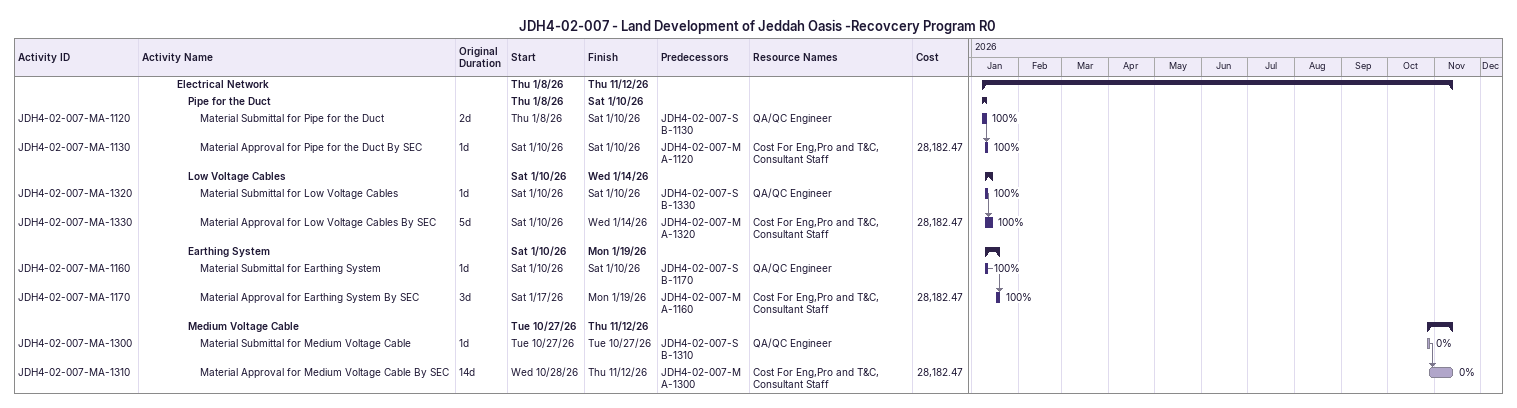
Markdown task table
JDH4-02-007 - Land Development of Jeddah Oasis -Recovcery Program R0

| ID | Level | Task | Original duration | Start | Finish | Predecessors | Resources | % complete | Cost |
|---|---|---|---|---|---|---|---|---|---|
|  | 4 | **Electrical Network** |  | 2026-01-08 | 2026-11-12 |  |  |  |  |
|  | 5 | **Pipe for the Duct** |  | 2026-01-08 | 2026-01-10 |  |  |  |  |
| JDH4-02-007-MA-1120 | 6 | Material Submittal for Pipe for the Duct | 2d | 2026-01-08 | 2026-01-10 | JDH4-02-007-SB-1130 | QA/QC Engineer | 100 |  |
| JDH4-02-007-MA-1130 | 6 | Material Approval for Pipe for the Duct By SEC | 1d | 2026-01-10 | 2026-01-10 | JDH4-02-007-MA-1120 | Cost For Eng,Pro and T&C, Consultant Staff | 100 | 28182.47 |
|  | 5 | **Low Voltage Cables** |  | 2026-01-10 | 2026-01-14 |  |  |  |  |
| JDH4-02-007-MA-1320 | 6 | Material Submittal for Low Voltage Cables | 1d | 2026-01-10 | 2026-01-10 | JDH4-02-007-SB-1330 | QA/QC Engineer | 100 |  |
| JDH4-02-007-MA-1330 | 6 | Material Approval for Low Voltage Cables By SEC | 5d | 2026-01-10 | 2026-01-14 | JDH4-02-007-MA-1320 | Cost For Eng,Pro and T&C, Consultant Staff | 100 | 28182.47 |
|  | 5 | **Earthing System** |  | 2026-01-10 | 2026-01-19 |  |  |  |  |
| JDH4-02-007-MA-1160 | 6 | Material Submittal for Earthing System | 1d | 2026-01-10 | 2026-01-10 | JDH4-02-007-SB-1170 | QA/QC Engineer | 100 |  |
| JDH4-02-007-MA-1170 | 6 | Material Approval for Earthing System By SEC | 3d | 2026-01-17 | 2026-01-19 | JDH4-02-007-MA-1160 | Cost For Eng,Pro and T&C, Consultant Staff | 100 | 28182.47 |
|  | 5 | **Medium Voltage Cable** |  | 2026-10-27 | 2026-11-12 |  |  |  |  |
| JDH4-02-007-MA-1300 | 6 | Material Submittal for Medium Voltage Cable | 1d | 2026-10-27 | 2026-10-27 | JDH4-02-007-SB-1310 | QA/QC Engineer | 0 |  |
| JDH4-02-007-MA-1310 | 6 | Material Approval for Medium Voltage Cable By SEC | 14d | 2026-10-28 | 2026-11-12 | JDH4-02-007-MA-1300 | Cost For Eng,Pro and T&C, Consultant Staff | 0 | 28182.47 |
